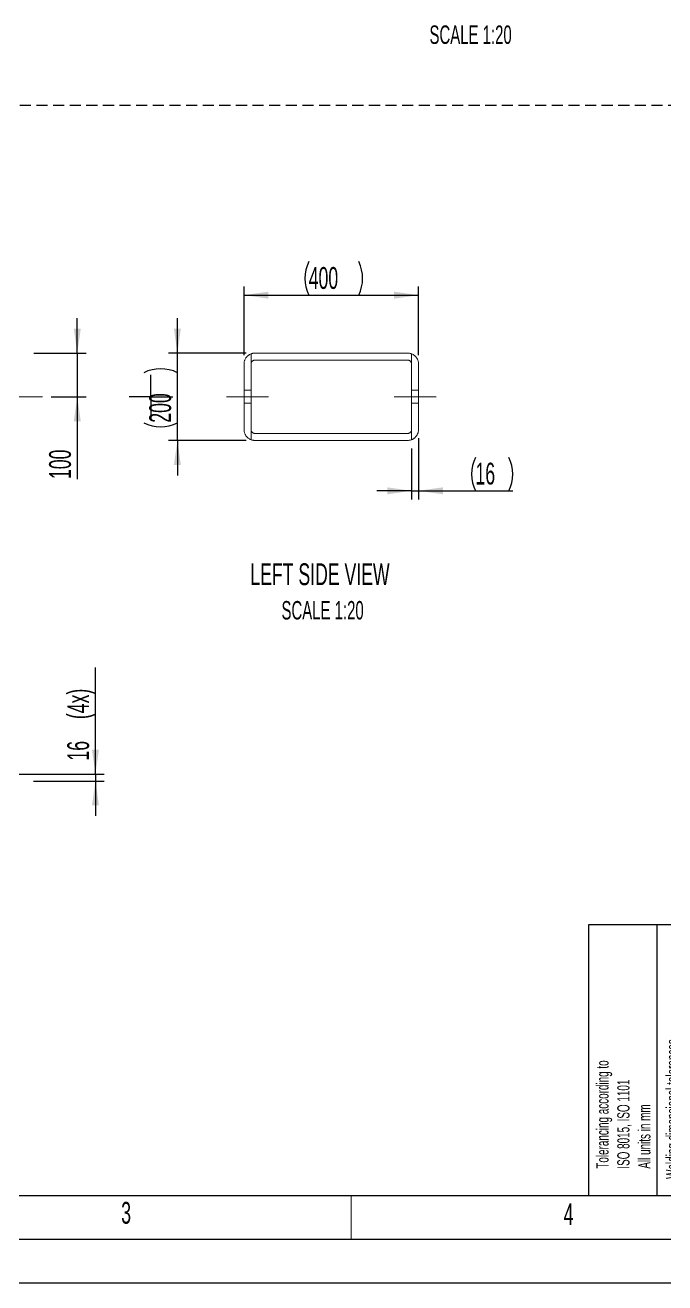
# Paper-space layout 'Sheet5' of a CAD drawing. Header units: millimetres. Extents: x 0 to 420, y 0 to 300.
# Drawn here: x 127.7 to 201, y 0 to 144.1 of the extents above; entities that cross this region are included whole.
import ezdxf

# ---------------------------------------------------------------- set-up
doc = ezdxf.new("R2010")
doc.units = ezdxf.units.MM
doc.linetypes.add('CENTERX2', pattern=[20.32, 12.7, -2.54, 2.54, -2.54])
doc.linetypes.add('HIDDEN', pattern=[1.905, 1.27, -0.635])
for name, color, linetype in [('BORDER', 7, 'Continuous'), ('DASH', 7, 'HIDDEN'), ('DIMS', 7, 'Continuous')]:
    doc.layers.add(name, color=color, linetype=linetype)
doc.styles.add('SLDTEXTSTYLE0', font='TXT', dxfattribs={"width": 0.605})
doc.dimstyles.new('SLDDIMSTYLE6', dxfattribs={"dimtxt": 2.5, "dimasz": 2.8, "dimexe": 0, "dimexo": 0.0625, "dimtad": 1, "dimdec": 0, "dimlfac": 20, "dimrnd": 1e-09, "dimzin": 12, "dimdsep": 46, "dimtxsty": 'SLDTEXTSTYLE0', "dimsah": 1, "dimcen": 0.09, "dimadec": 0, "dimazin": 3, "dimtfac": 1, "dimtdec": 0, "dimtofl": 0, "dimtmove": 0, "dimatfit": 3, "dimfxl": 1, "dimfrac": 2, "dimtolj": 1, "dimtzin": 12, "dimarcsym": 0})
doc.dimstyles.new('SLDDIMSTYLE7', dxfattribs={"dimtxt": 2.5, "dimasz": 2.8, "dimexe": 0, "dimexo": 0.0625, "dimtad": 1, "dimdec": 0, "dimlfac": 20, "dimrnd": 1e-09, "dimzin": 12, "dimdsep": 46, "dimtxsty": 'SLDTEXTSTYLE0', "dimsah": 1, "dimcen": 0.09, "dimadec": 0, "dimazin": 3, "dimtfac": 1, "dimtdec": 0, "dimtmove": 0, "dimatfit": 0, "dimfxl": 1, "dimfrac": 2, "dimtolj": 1, "dimtzin": 12, "dimarcsym": 0})

# ---------------------------------------------------------------- blocks, each defined once
blk = doc.blocks.new('SW_NOTE_0_19')
at = {"color": 0, "linetype": 'Continuous', "lineweight": 0, "insert": (0, 1.8), "char_height": 1.4, "attachment_point": 1, "style": 'SLDTEXTSTYLE0'}
blk.add_mtext('Linear dimensions', dxfattribs=at)
blk = doc.blocks.new('SW_NOTE_0_20')
at = {"color": 0, "linetype": 'Continuous', "lineweight": 0, "insert": (1.35, 1.55), "char_height": 1.2, "attachment_point": 2, "style": 'SLDTEXTSTYLE0'}
blk.add_mtext('±10', dxfattribs=at)
blk = doc.blocks.new('SW_NOTE_0_21')
at = {"color": 0, "linetype": 'Continuous', "lineweight": 0, "insert": (1.35, 1.55), "char_height": 1.2, "attachment_point": 2, "style": 'SLDTEXTSTYLE0'}
blk.add_mtext('±16', dxfattribs=at)
blk = doc.blocks.new('SW_NOTE_0_22')
at = {"color": 0, "linetype": 'Continuous', "lineweight": 0, "insert": (5.23, 1.55), "char_height": 1.2, "attachment_point": 2, "style": 'SLDTEXTSTYLE0'}
blk.add_mtext('>16000-20000', dxfattribs=at)
blk = doc.blocks.new('SW_NOTE_0_23')
at = {"color": 0, "linetype": 'Continuous', "lineweight": 0, "insert": (2.72, 1.55), "char_height": 1.2, "attachment_point": 2, "style": 'SLDTEXTSTYLE0'}
blk.add_mtext('>20000', dxfattribs=at)
blk = doc.blocks.new('SW_NOTE_0_24')
at = {"color": 0, "linetype": 'Continuous', "lineweight": 0, "insert": (2.78, 1.8), "char_height": 1.4, "attachment_point": 2, "style": 'SLDTEXTSTYLE0'}
blk.add_mtext('Range', dxfattribs=at)
blk = doc.blocks.new('SW_NOTE_0_25')
at = {"color": 0, "linetype": 'Continuous', "lineweight": 0, "char_height": 1.4, "attachment_point": 1, "rotation": 90, "style": 'SLDTEXTSTYLE0'}
for s, insert in [('Welding dimensional tolerances', (-1.8, 0)), ('ISO 13920-BF (millimetres)', (0.6, 0))]:
    blk.add_mtext(s, dxfattribs=dict(at, insert=insert))
blk = doc.blocks.new('SW_NOTE_0_26')
at = {"color": 0, "linetype": 'Continuous', "lineweight": 0, "insert": (1.31, 1.8), "char_height": 1.4, "attachment_point": 2, "style": 'SLDTEXTSTYLE0'}
blk.add_mtext('Tol', dxfattribs=at)
blk = doc.blocks.new('SW_NOTE_0_27')
at = {"color": 0, "linetype": 'Continuous', "lineweight": 0, "insert": (1.61, 1.55), "char_height": 1.2, "attachment_point": 2, "style": 'SLDTEXTSTYLE0'}
blk.add_mtext('2-30', dxfattribs=at)
blk = doc.blocks.new('SW_NOTE_0_28')
at = {"color": 0, "linetype": 'Continuous', "lineweight": 0, "insert": (2.98, 1.55), "char_height": 1.2, "attachment_point": 2, "style": 'SLDTEXTSTYLE0'}
blk.add_mtext('>30-400', dxfattribs=at)
blk = doc.blocks.new('SW_NOTE_0_29')
at = {"color": 0, "linetype": 'Continuous', "lineweight": 0, "insert": (0, 1.55), "char_height": 1.2, "attachment_point": 1, "style": 'SLDTEXTSTYLE0'}
blk.add_mtext('>400-1000', dxfattribs=at)
blk = doc.blocks.new('SW_NOTE_0_30')
at = {"color": 0, "linetype": 'Continuous', "lineweight": 0, "insert": (4.33, 1.55), "char_height": 1.2, "attachment_point": 2, "style": 'SLDTEXTSTYLE0'}
blk.add_mtext('>1000-2000', dxfattribs=at)
blk = doc.blocks.new('SW_NOTE_0_31')
at = {"color": 0, "linetype": 'Continuous', "lineweight": 0, "insert": (4.33, 1.55), "char_height": 1.2, "attachment_point": 2, "style": 'SLDTEXTSTYLE0'}
blk.add_mtext('>4000-8000', dxfattribs=at)
blk = doc.blocks.new('SW_NOTE_0_32')
at = {"color": 0, "linetype": 'Continuous', "lineweight": 0, "insert": (4.78, 1.55), "char_height": 1.2, "attachment_point": 2, "style": 'SLDTEXTSTYLE0'}
blk.add_mtext('>8000-12000', dxfattribs=at)
blk = doc.blocks.new('SW_NOTE_0_33')
at = {"color": 0, "linetype": 'Continuous', "lineweight": 0, "insert": (5.23, 1.55), "char_height": 1.2, "attachment_point": 2, "style": 'SLDTEXTSTYLE0'}
blk.add_mtext('>12000-16000', dxfattribs=at)
blk = doc.blocks.new('SW_NOTE_0_34')
at = {"color": 0, "linetype": 'Continuous', "lineweight": 0, "insert": (0.9, 1.55), "char_height": 1.2, "attachment_point": 2, "style": 'SLDTEXTSTYLE0'}
blk.add_mtext('±1', dxfattribs=at)
blk = doc.blocks.new('SW_NOTE_0_35')
at = {"color": 0, "linetype": 'Continuous', "lineweight": 0, "insert": (0.9, 1.55), "char_height": 1.2, "attachment_point": 2, "style": 'SLDTEXTSTYLE0'}
blk.add_mtext('±2', dxfattribs=at)
blk = doc.blocks.new('SW_NOTE_0_36')
at = {"color": 0, "linetype": 'Continuous', "lineweight": 0, "insert": (0.9, 1.55), "char_height": 1.2, "attachment_point": 2, "style": 'SLDTEXTSTYLE0'}
blk.add_mtext('±3', dxfattribs=at)
blk = doc.blocks.new('SW_NOTE_0_37')
at = {"color": 0, "linetype": 'Continuous', "lineweight": 0, "insert": (0.9, 1.55), "char_height": 1.2, "attachment_point": 2, "style": 'SLDTEXTSTYLE0'}
blk.add_mtext('±4', dxfattribs=at)
blk = doc.blocks.new('SW_NOTE_0_38')
at = {"color": 0, "linetype": 'Continuous', "lineweight": 0, "insert": (0.9, 1.55), "char_height": 1.2, "attachment_point": 2, "style": 'SLDTEXTSTYLE0'}
blk.add_mtext('±6', dxfattribs=at)
blk = doc.blocks.new('SW_NOTE_0_39')
at = {"color": 0, "linetype": 'Continuous', "lineweight": 0, "insert": (0.9, 1.55), "char_height": 1.2, "attachment_point": 2, "style": 'SLDTEXTSTYLE0'}
blk.add_mtext('±8', dxfattribs=at)
blk = doc.blocks.new('SW_NOTE_0_40')
at = {"color": 0, "linetype": 'Continuous', "lineweight": 0, "insert": (1.35, 1.55), "char_height": 1.2, "attachment_point": 2, "style": 'SLDTEXTSTYLE0'}
blk.add_mtext('±12', dxfattribs=at)
blk = doc.blocks.new('SW_NOTE_0_41')
at = {"color": 0, "linetype": 'Continuous', "lineweight": 0, "insert": (1.35, 1.55), "char_height": 1.2, "attachment_point": 2, "style": 'SLDTEXTSTYLE0'}
blk.add_mtext('±14', dxfattribs=at)
blk = doc.blocks.new('SW_NOTE_0_42')
at = {"color": 0, "linetype": 'Continuous', "lineweight": 0, "insert": (4.33, 1.55), "char_height": 1.2, "attachment_point": 2, "style": 'SLDTEXTSTYLE0'}
blk.add_mtext('>2000-4000', dxfattribs=at)
blk = doc.blocks.new('SW_NOTE_0_43')
at = {"color": 0, "linetype": 'Continuous', "lineweight": 0, "char_height": 1.4, "attachment_point": 1, "rotation": 90, "style": 'SLDTEXTSTYLE0'}
for s, insert in [('Tolerancing according to', (-1.8, 0)), ('ISO 8015, ISO 1101', (0.6, 0)), ('All units in mm', (3, 0))]:
    blk.add_mtext(s, dxfattribs=dict(at, insert=insert))
blk = doc.blocks.new('Tabell_13920-BF_Fet ram_v01')
at = {"color": 7, "linetype": 'Continuous', "lineweight": 25}
for p, q in [((113.61, 170.79), (80.84, 170.79)), ((80.84, 170.79), (80.84, 139.78)), ((88.67, 170.79), (88.67, 139.78)), ((113.61, 170.79), (113.61, 139.78)), ((80.84, 139.78), (113.61, 139.78))]:
    blk.add_line(p, q, dxfattribs=at)
at = {"color": 7, "linetype": 'Continuous', "lineweight": 18}
for p, q in [((94.61, 170.79), (94.61, 139.78)), ((94.61, 165.63), (113.61, 165.63)), ((106.61, 165.63), (106.61, 139.78)), ((94.61, 163.28), (113.61, 163.28)), ((94.61, 160.93), (113.61, 160.93)), ((94.61, 158.58), (113.61, 158.58)), ((94.61, 156.23), (113.61, 156.23)), ((94.61, 153.88), (113.61, 153.88)), ((94.61, 151.53), (113.61, 151.53)), ((113.61, 149.18), (94.61, 149.18)), ((94.61, 146.83), (113.61, 146.83)), ((113.61, 144.48), (94.61, 144.48)), ((94.61, 142.13), (113.61, 142.13))]:
    blk.add_line(p, q, dxfattribs=at)
at = {"color": 7, "linetype": 'Continuous', "lineweight": 0}
for name, p in [('SW_NOTE_0_19', (96.3, 167.4)), ('SW_NOTE_0_24', (97.83, 163.49)), ('SW_NOTE_0_26', (108.5, 163.49)), ('SW_NOTE_0_27', (99.01, 161.22)), ('SW_NOTE_0_34', (108.92, 161.22)), ('SW_NOTE_0_28', (97.61, 158.82)), ('SW_NOTE_0_35', (108.92, 158.82)), ('SW_NOTE_0_25', (91.52, 141.69)), ('SW_NOTE_0_29', (96.7, 156.53)), ('SW_NOTE_0_36', (108.92, 156.53)), ('SW_NOTE_0_30', (96.24, 154.11)), ('SW_NOTE_0_37', (108.92, 154.11)), ('SW_NOTE_0_43', (83.52, 142.86)), ('SW_NOTE_0_42', (96.24, 151.8)), ('SW_NOTE_0_38', (108.92, 151.8)), ('SW_NOTE_0_31', (96.24, 149.44)), ('SW_NOTE_0_39', (108.92, 149.44)), ('SW_NOTE_0_32', (95.78, 147.14)), ('SW_NOTE_0_20', (108.46, 147.14)), ('SW_NOTE_0_33', (95.32, 144.75)), ('SW_NOTE_0_40', (108.46, 144.75)), ('SW_NOTE_0_22', (95.32, 142.32)), ('SW_NOTE_0_41', (108.46, 142.32)), ('SW_NOTE_0_23', (97.89, 140.03)), ('SW_NOTE_0_21', (108.46, 140.03))]:
    blk.add_blockref(name, p, dxfattribs=at)
blk = doc.blocks.new('_D_166')
at = {"layer": 'DIMS', "transparency": 16777216}
for p, q in [((133.63, 106.49), (133.63, 110.49)), ((128.65, 106.49), (134.63, 106.49)), ((133.63, 106.49), (133.63, 101.49)), ((130.65, 101.49), (134.63, 101.49)), ((133.63, 101.49), (133.63, 92.07))]:
    blk.add_line(p, q, dxfattribs=at)
for points in [[(133.63, 106.49), (134.03, 109.29), (133.23, 109.29)], [(133.63, 101.49), (133.23, 98.69), (134.03, 98.69)]]:
    blk.add_solid(points, dxfattribs=at)
at = {"layer": 'DIMS', "transparency": 16777216, "insert": (130.4, 92.07), "char_height": 2.5, "attachment_point": 1, "rotation": 90, "style": 'SLDTEXTSTYLE0'}
blk.add_mtext('100', dxfattribs=at)
blk = doc.blocks.new('SW_CENTERMARKSYMBOL_65')
at = {"layer": 'DIMS', "color": 0}
for q in [(0, 2.5), (-2.5, 0), (0, -2.5), (2.5, 0)]:
    blk.add_line((0, 0), q, dxfattribs=at)
blk = doc.blocks.new('_D_171')
at = {"layer": 'DIMS', "transparency": 16777216}
for p, q in [((145.1, 106.49), (145.1, 110.49)), ((152.99, 106.49), (144.1, 106.49)), ((145.1, 96.49), (145.1, 106.49)), ((152.99, 96.49), (144.1, 96.49)), ((145.1, 96.49), (145.1, 92.49))]:
    blk.add_line(p, q, dxfattribs=at)
for centre, start, end in [((143.18, 100.41), 63.4349, 116.5651), ((143.18, 102.35), 243.4349, 296.5651)]:
    blk.add_arc(centre, 4.29, start, end, dxfattribs=at)
for points in [[(145.1, 106.49), (145.5, 109.29), (144.7, 109.29)], [(145.1, 96.49), (144.7, 93.69), (145.5, 93.69)]]:
    blk.add_solid(points, dxfattribs=at)
at = {"layer": 'DIMS', "transparency": 16777216, "insert": (141.88, 98.52), "char_height": 2.5, "attachment_point": 1, "rotation": 90, "style": 'SLDTEXTSTYLE0'}
blk.add_mtext('200', dxfattribs=at)
blk = doc.blocks.new('_D_172')
at = {"layer": 'DIMS', "transparency": 16777216}
for p, q in [((152.74, 106.24), (152.74, 114.13)), ((172.74, 106.24), (172.74, 114.13)), ((152.74, 113.13), (172.74, 113.13))]:
    blk.add_line(p, q, dxfattribs=at)
for centre, start, end in [((163.99, 115.05), 153.4349, 206.5651), ((162.04, 115.05), 333.4349, 26.5651)]:
    blk.add_arc(centre, 4.29, start, end, dxfattribs=at)
for points in [[(152.74, 113.13), (155.54, 112.73), (155.54, 113.53)], [(172.74, 113.13), (169.94, 113.53), (169.94, 112.73)]]:
    blk.add_solid(points, dxfattribs=at)
at = {"layer": 'DIMS', "transparency": 16777216, "insert": (160.15, 116.35), "char_height": 2.5, "attachment_point": 1, "style": 'SLDTEXTSTYLE0'}
blk.add_mtext('400', dxfattribs=at)
blk = doc.blocks.new('_D_173')
at = {"layer": 'DIMS', "transparency": 16777216}
for p, q in [((172.74, 96.74), (172.74, 89.72)), ((171.94, 95.57), (171.94, 89.72)), ((171.94, 90.72), (167.94, 90.72)), ((171.94, 90.72), (172.74, 90.72)), ((172.74, 90.72), (183.54, 90.72))]:
    blk.add_line(p, q, dxfattribs=at)
for centre, start, end in [((183.1, 92.63), 153.4349, 206.5651), ((179.25, 92.63), 333.4349, 26.5651)]:
    blk.add_arc(centre, 4.29, start, end, dxfattribs=at)
for points in [[(171.94, 90.72), (169.14, 91.12), (169.14, 90.32)], [(172.74, 90.72), (175.54, 90.32), (175.54, 91.12)]]:
    blk.add_solid(points, dxfattribs=at)
at = {"layer": 'DIMS', "transparency": 16777216, "insert": (179.26, 93.94), "char_height": 2.5, "attachment_point": 1, "style": 'SLDTEXTSTYLE0'}
blk.add_mtext('16', dxfattribs=at)
blk = doc.blocks.new('_D_204')
at = {"layer": 'DIMS', "transparency": 16777216}
for p, q in [((135.71, 58.28), (135.71, 70.5)), ((121.89, 58.28), (136.71, 58.28)), ((135.71, 58.28), (135.71, 57.48)), ((128.63, 57.48), (136.71, 57.48)), ((135.71, 57.48), (135.71, 53.48))]:
    blk.add_line(p, q, dxfattribs=at)
for points in [[(135.71, 58.28), (136.11, 61.08), (135.31, 61.08)], [(135.71, 57.48), (135.31, 54.68), (136.11, 54.68)]]:
    blk.add_solid(points, dxfattribs=at)
at = {"layer": 'DIMS', "transparency": 16777216, "char_height": 2.5, "attachment_point": 1, "rotation": 90, "style": 'SLDTEXTSTYLE0'}
for s, insert in [('(4x)', (132.48, 64.57)), ('16', (132.48, 59.82))]:
    blk.add_mtext(s, dxfattribs=dict(at, insert=insert))

psp = doc.layouts.new('Sheet5')

# ---------------------------------------------------------------- linework, layer by layer
at = {"color": 7, "linetype": 'Continuous', "lineweight": 18}
for p, q in [((152.7368277, 105.2408766), (152.7368277, 97.7408766)), ((153.5368277, 106.407067), (153.5368277, 105.2408766)), ((153.5368277, 105.2408766), (153.5368277, 97.7408766)), ((171.4868277, 106.4908766), (153.9868277, 106.4908766)), ((171.4868277, 105.6908766), (153.9868277, 105.6908766)), ((171.9368277, 105.2408766), (171.9368277, 106.407067)), ((171.9368277, 97.7408766), (171.9368277, 105.2408766)), ((172.7368277, 97.7408766), (172.7368277, 105.2408766)), ((153.5368277, 97.7408766), (153.5368277, 96.5746863)), ((153.9868277, 97.2908766), (171.4868277, 97.2908766)), ((171.9368277, 96.5746863), (171.9368277, 97.7408766)), ((153.9868277, 96.4908766), (171.4868277, 96.4908766))]:
    psp.add_line(p, q, dxfattribs=at)
at = {"color": 7, "linetype": 'HIDDEN', "lineweight": 18}
for p, q in [((153.5368277, 102.2408766), (152.7368277, 102.2408766)), ((172.7368277, 102.2408766), (171.9368277, 102.2408766)), ((152.7368277, 100.7408766), (153.5368277, 100.7408766)), ((171.9368277, 100.7408766), (172.7368277, 100.7408766))]:
    psp.add_line(p, q, dxfattribs=at)
at = {"color": 7, "linetype": 'Continuous', "lineweight": 18}
for points, knots in [([(152.7368277, 105.2408766), (152.7368277, 105.3038954), (152.7415652, 105.3660678), (152.7600897, 105.4887986), (152.7738777, 105.5493569), (152.8014993, 105.6389639), (152.8119181, 105.668741), (152.8348126, 105.7270265), (152.8472961, 105.7555944), (152.887791, 105.8396124), (152.9188298, 105.8933862), (152.9715105, 105.9706733), (152.9900954, 105.995871), (153.0293788, 106.0451051), (153.0499775, 106.0690027), (153.1139513, 106.1378219), (153.1597412, 106.1802036), (153.2331171, 106.2385725), (153.2583608, 106.2571579), (153.3104563, 106.2925484), (153.3373975, 106.309403), (153.420027, 106.3567932), (153.4773109, 106.3841012), (153.5368277, 106.407067)], [0, 0, 0, 0, 0.125, 0.125, 0.25, 0.25, 0.3125, 0.3125, 0.375, 0.375, 0.5, 0.5, 0.5625, 0.5625, 0.625, 0.625, 0.75, 0.75, 0.8125, 0.8125, 0.875, 0.875, 1, 1, 1, 1]), ([(153.9868277, 106.4908766), (153.9675399, 106.4908766), (153.9481315, 106.4904274), (153.9094697, 106.4886307), (153.8902364, 106.4872873), (153.8328232, 106.4819489), (153.7949295, 106.4766484), (153.7198886, 106.4626378), (153.6827414, 106.4539275), (153.627582, 106.4382938), (153.6092892, 106.4326538), (153.572893, 106.4205063), (153.554742, 106.4139797), (153.5368277, 106.407067)], [0, 0, 0, 0, 0.125, 0.125, 0.25, 0.25, 0.5, 0.5, 0.75, 0.75, 0.875, 0.875, 1, 1, 1, 1]), ([(153.9868277, 105.6908766), (153.971802, 105.6908766), (153.9566478, 105.6901133), (153.9268414, 105.687112), (153.8973576, 105.6826438), (153.8685062, 105.6752991), (153.8399738, 105.6665019), (153.8257891, 105.6613405), (153.7844808, 105.6439261), (153.7585217, 105.6297838), (153.7096478, 105.5966064), (153.6866344, 105.577392), (153.64553, 105.5356214), (153.6271759, 105.5129286), (153.6029547, 105.4761573), (153.5954653, 105.4634695), (153.5818931, 105.4377016), (153.5696438, 105.4114192), (153.5599897, 105.3841248), (153.5516452, 105.3563187), (153.5481171, 105.3421004), (153.5396586, 105.2991221), (153.5368277, 105.2701525), (153.5368277, 105.2408766)], [0, 0, 0, 0, 0.0625, 0.0625, 0.125, 0.1875, 0.1875, 0.25, 0.25, 0.375, 0.375, 0.5, 0.5, 0.625, 0.625, 0.6875, 0.6875, 0.75, 0.8125, 0.8125, 0.875, 0.875, 1, 1, 1, 1]), ([(171.9368277, 106.407067), (171.9190256, 106.4139363), (171.9010055, 106.4204218), (171.8645181, 106.4326064), (171.846011, 106.4383149), (171.7904117, 106.4540629), (171.753081, 106.4627895), (171.6403114, 106.4837726), (171.5641017, 106.4908766), (171.4868277, 106.4908766)], [0, 0, 0, 0, 0.125, 0.125, 0.25, 0.25, 0.5, 0.5, 1, 1, 1, 1]), ([(171.9368277, 105.2408766), (171.9368277, 105.2698636), (171.9340531, 105.2986672), (171.925654, 105.3415941), (171.922126, 105.355887), (171.9137808, 105.3837859), (171.9089531, 105.3974654), (171.8925334, 105.4377077), (171.8790244, 105.4634821), (171.8465818, 105.5128113), (171.8281779, 105.535557), (171.7973955, 105.5668548), (171.7866006, 105.5768152), (171.7639085, 105.5957636), (171.7519405, 105.6047942), (171.7150607, 105.6298406), (171.6890772, 105.6439627), (171.6343113, 105.6670595), (171.6052156, 105.6760514), (171.5466392, 105.6878838), (171.5169426, 105.6908766), (171.4868277, 105.6908766)], [0, 0, 0, 0, 0.125, 0.125, 0.1875, 0.1875, 0.25, 0.25, 0.375, 0.375, 0.5, 0.5, 0.5625, 0.5625, 0.625, 0.625, 0.75, 0.75, 0.875, 0.875, 1, 1, 1, 1]), ([(171.9368277, 106.407067), (171.996331, 106.3841064), (172.0532139, 106.3569569), (172.162017, 106.294702), (172.2139361, 106.259595), (172.2880353, 106.2008557), (172.3121564, 106.1801963), (172.3583442, 106.137508), (172.3805075, 106.1154106), (172.4442744, 106.0469093), (172.4831703, 105.9983087), (172.5360815, 105.9209809), (172.5528408, 105.8944094), (172.5843554, 105.8399776), (172.5989869, 105.8123412), (172.6396034, 105.7282038), (172.662328, 105.6704811), (172.6899362, 105.5814573), (172.6980546, 105.5513745), (172.712075, 105.4903728), (172.7179782, 105.4593987), (172.7320923, 105.3663768), (172.7368277, 105.3038745), (172.7368277, 105.2408766)], [0, 0, 0, 0, 0.125, 0.125, 0.25, 0.25, 0.3125, 0.3125, 0.375, 0.375, 0.5, 0.5, 0.5625, 0.5625, 0.625, 0.625, 0.75, 0.75, 0.8125, 0.8125, 0.875, 0.875, 1, 1, 1, 1]), ([(153.5368277, 96.5746863), (153.4773244, 96.5976469), (153.4204414, 96.6247964), (153.3116384, 96.6870513), (153.2597193, 96.7221582), (153.18562, 96.7808976), (153.161499, 96.801557), (153.1153111, 96.8442453), (153.0931479, 96.8663427), (153.029381, 96.934844), (152.9904851, 96.9834446), (152.9375738, 97.0607724), (152.9208146, 97.0873439), (152.8893, 97.1417757), (152.8746685, 97.1694121), (152.834052, 97.2535495), (152.8113273, 97.3112722), (152.7837192, 97.4002959), (152.7756008, 97.4303788), (152.7615803, 97.4913805), (152.7556771, 97.5223546), (152.741563, 97.6153765), (152.7368277, 97.6778788), (152.7368277, 97.7408766)], [0, 0, 0, 0, 0.125, 0.125, 0.25, 0.25, 0.3125, 0.3125, 0.375, 0.375, 0.5, 0.5, 0.5625, 0.5625, 0.625, 0.625, 0.75, 0.75, 0.8125, 0.8125, 0.875, 0.875, 1, 1, 1, 1]), ([(153.5368277, 97.7408766), (153.5368277, 97.7115444), (153.539668, 97.682702), (153.5480097, 97.6401404), (153.5514754, 97.626071), (153.5598062, 97.5981722), (153.5647032, 97.5842746), (153.5812669, 97.5437126), (153.594799, 97.518026), (153.6188067, 97.4815067), (153.6274318, 97.469671), (153.6459784, 97.4467004), (153.6558415, 97.435649), (153.6867569, 97.4042454), (153.7092797, 97.3854278), (153.7460067, 97.36045), (153.7588216, 97.3526289), (153.7850667, 97.3383651), (153.7984671, 97.3319263), (153.8394865, 97.3146477), (153.8679151, 97.305825), (153.9122667, 97.2968404), (153.927203, 97.2945932), (153.9569901, 97.2916175), (153.9719005, 97.2908766), (153.9868277, 97.2908766)], [0, 0, 0, 0, 0.125, 0.125, 0.1875, 0.1875, 0.25, 0.25, 0.375, 0.375, 0.4375, 0.4375, 0.5, 0.5, 0.625, 0.625, 0.6875, 0.6875, 0.75, 0.75, 0.875, 0.875, 0.9375, 0.9375, 1, 1, 1, 1]), ([(153.5368277, 96.5746863), (153.6076971, 96.5473397), (153.6811472, 96.5263524), (153.7954537, 96.5050051), (153.833749, 96.4996908), (153.9102442, 96.4926338), (153.9485213, 96.4908766), (153.9868277, 96.4908766)], [0, 0, 0, 0, 0.5, 0.5, 0.75, 0.75, 1, 1, 1, 1]), ([(171.4868277, 97.2908766), (171.501738, 97.2908766), (171.5166651, 97.2916158), (171.5465533, 97.294605), (171.5615619, 97.2968729), (171.6056147, 97.3058047), (171.634018, 97.3145874), (171.6752023, 97.3319306), (171.688765, 97.3384541), (171.7149761, 97.3527132), (171.7276188, 97.3604333), (171.7642069, 97.3853057), (171.7868409, 97.4041696), (171.8284369, 97.4464573), (171.8467675, 97.4692319), (171.8707681, 97.5057136), (171.8781812, 97.5182638), (171.8918157, 97.5441566), (171.8980343, 97.5575161), (171.9145216, 97.5979584), (171.9227949, 97.6256672), (171.9339749, 97.6825671), (171.9368277, 97.7119325), (171.9368277, 97.7408766)], [0, 0, 0, 0, 0.0625, 0.0625, 0.125, 0.125, 0.25, 0.25, 0.3125, 0.3125, 0.375, 0.375, 0.5, 0.5, 0.625, 0.625, 0.6875, 0.6875, 0.75, 0.75, 0.875, 0.875, 1, 1, 1, 1]), ([(171.4868277, 96.4908766), (171.5251009, 96.4908766), (171.5634034, 96.4926307), (171.6400678, 96.4997081), (171.6786367, 96.505079), (171.7923288, 96.5263337), (171.8657292, 96.5472514), (171.9368277, 96.5746863)], [0, 0, 0, 0, 0.25, 0.25, 0.5, 0.5, 1, 1, 1, 1]), ([(172.7368277, 97.7408766), (172.7368277, 97.6778579), (172.7320902, 97.6156855), (172.7135657, 97.4929547), (172.6997777, 97.4323964), (172.6721561, 97.3427894), (172.6617372, 97.3130123), (172.6388427, 97.2547268), (172.6263592, 97.2261589), (172.5858644, 97.1421409), (172.5548256, 97.0883671), (172.5021449, 97.01108), (172.48356, 96.9858822), (172.4442765, 96.9366482), (172.4236778, 96.9127506), (172.359704, 96.8439314), (172.3139141, 96.8015497), (172.2405383, 96.7431808), (172.2152945, 96.7245954), (172.163199, 96.6892049), (172.1362578, 96.6723503), (172.0536283, 96.6249601), (171.9963445, 96.5976521), (171.9368277, 96.5746863)], [0, 0, 0, 0, 0.125, 0.125, 0.25, 0.25, 0.3125, 0.3125, 0.375, 0.375, 0.5, 0.5, 0.5625, 0.5625, 0.625, 0.625, 0.75, 0.75, 0.8125, 0.8125, 0.875, 0.875, 1, 1, 1, 1])]:
    psp.add_open_spline(points, degree=3, knots=knots, dxfattribs=at)
at = {"layer": 'BORDER', "lineweight": 25}
psp.add_line((20, 10), (410, 10), dxfattribs=at)
at = {"layer": 'BORDER', "color": 7, "linetype": 'Continuous', "lineweight": 18}
psp.add_line((165, 10), (165, 5), dxfattribs=at)
at = {"layer": 'BORDER'}
for p, q in [((15, 5), (415.1433025, 5)), ((0, 0), (420, 0))]:
    psp.add_line(p, q, dxfattribs=at)
at = {"layer": 'DASH'}
psp.add_line((20.36326, 134.9016556), (409.9657458, 134.9016556), dxfattribs=at)
at = {"layer": 'DIMS', "linetype": 'CENTERX2', "lineweight": 18, "ltscale": 10}
for p, q in [((129.6547114, 101.4908766), (117.6775991, 101.4908766)), ((150.7368277, 101.4908766), (155.5368277, 101.4908766)), ((169.9368277, 101.4908766), (174.7368277, 101.4908766))]:
    psp.add_line(p, q, dxfattribs=at)

# ---------------------------------------------------------------- block references
at = {"color": 7, "linetype": 'Continuous'}
psp.add_blockref('Tabell_13920-BF_Fet ram_v01', (111.3879384, -129.7819183), dxfattribs=at)
at = {"layer": 'DIMS'}
psp.add_blockref('SW_CENTERMARKSYMBOL_65', (142.0617401, 101.4908766), dxfattribs=at)

# ---------------------------------------------------------------- texts
at = {"layer": 'BORDER', "char_height": 2.5, "attachment_point": 1, "style": 'SLDTEXTSTYLE0'}
for s, insert in [('3', (138.6625393, 9.2753319)), ('4', (189.36634, 9.1182177))]:
    psp.add_mtext(s, dxfattribs=dict(at, insert=insert))
at = {"layer": 'DIMS', "attachment_point": 2, "style": 'SLDTEXTSTYLE0'}
for s, insert, char_height in [('SCALE 1:20', (178.7016542, 144.0261189), 2.11666667), ('LEFT SIDE VIEW', (161.4402388, 82.4138623), 2.5), ('SCALE 1:20', (161.7414522, 78.0974975), 2.11666667)]:
    psp.add_mtext(s, dxfattribs=dict(at, insert=insert, char_height=char_height))

# ---------------------------------------------------------------- dimensions: what is measured, and where the dimension line sits
at = {"layer": 'DIMS'}
for base, p1, p2, angle, text, dimstyle, picture, middle in [((172.7368277, 113.1281805), (152.7368277, 105.2408766), (172.7368277, 105.2408766), 0, '(<>)', 'SLDDIMSTYLE6', '_D_172', (163.0154606, 113.1281805)), ((145.1017659, 106.4908766), (153.9868277, 96.4908766), (153.9868277, 106.4908766), 90, '(<>)', 'SLDDIMSTYLE7', '_D_171', (145.1017659, 101.3811534)), ((172.7368277, 90.7156554), (171.9368277, 96.5746863), (172.7368277, 97.7408766), 0, '(<>)', 'SLDDIMSTYLE7', '_D_173', (181.1731624, 90.7156554)), ((135.7068778, 57.4753547), (120.891306, 58.2753547), (127.625902, 57.4753547), 90, '<> (4x)', 'SLDDIMSTYLE7', '_D_204', (135.7068778, 65.1610638))]:
    dim = psp.add_linear_dim(base=base, p1=p1, p2=p2, angle=angle, text=text, dimstyle=dimstyle, dxfattribs=at)
    dim.commit()
    dim.dimension.update_dxf_attribs({"geometry": picture, "text_midpoint": middle, "dimtype": 160})
dim = psp.add_linear_dim(base=(133.6274688, 101.4908766), p1=(127.6547158, 106.4908766), p2=(129.6547158, 101.4908766), angle=90, dimstyle='SLDDIMSTYLE7', dxfattribs=at)
dim.commit()
dim.dimension.update_dxf_attribs({"geometry": '_D_166', "text_midpoint": (133.6274688, 94.9375583), "dimtype": 160})

doc.saveas('drawing.dxf')
